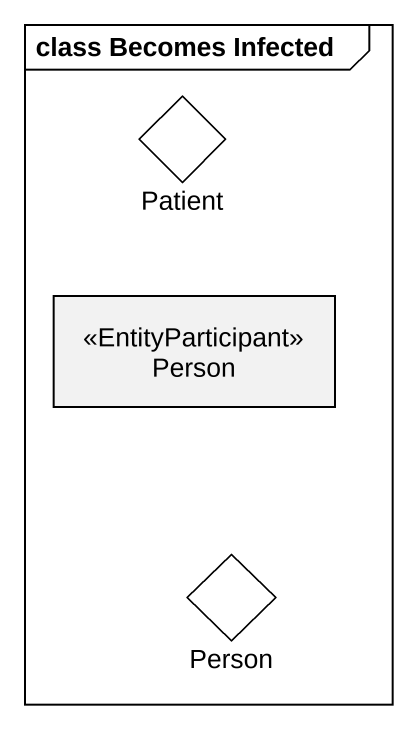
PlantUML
@startuml
mainframe class Becomes Infected
hide empty description
state Patient <<choice>>
state "Person" as Person_ <<EntityParticipant>>
state "Person" as Person__2 <<choice>>
@enduml
